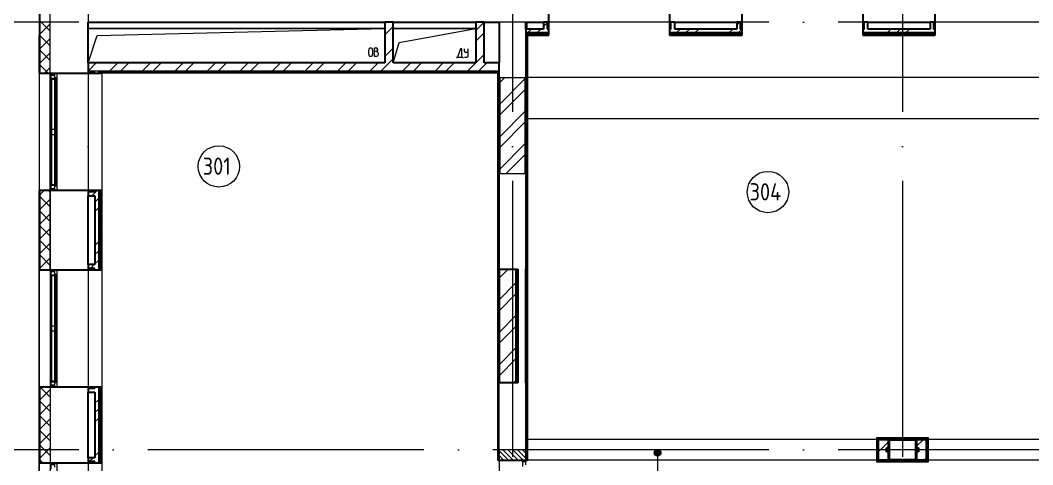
# Model space of a CAD drawing. Header units: millimetres. Extents: x -1073752 to 1436911, y -1379358 to 94781.
# Drawn here: x -923430 to -908761, y -1122605 to -1116157 of the extents above; entities that cross this region are included whole.
import ezdxf

# ---------------------------------------------------------------- set-up
doc = ezdxf.new("R2010")
doc.units = ezdxf.units.MM
for name, pattern in [('ADSK_Линия сетки', [25, 20, -2.5, 0, -2.5]), ('ADSK_Сверху', [450, 300, -150]), ('ADSK_Штриховая_ш2 п1_5', [4.5, 3, -1.5])]:
    doc.linetypes.add(name, pattern=pattern)
for name, color, linetype, lineweight in [('_ Окна', 7, 'Continuous', 9), ('Аннотация', 7, 'Continuous', 18), ('Двери', 252, 'Continuous', 9), ('Марки помещений', 7, 'Continuous', 20), ('Несущие колонны', 7, 'Continuous', 18), ('Ограждение', 252, 'Continuous', 9), ('Окна', 7, 'Continuous', 9), ('Оси', 252, 'Continuous', 9), ('Перекрытие', 252, 'Continuous', 18), ('Стены внутренние', 7, 'Continuous', 18), ('Стены наружные', 7, 'Continuous', 18), ('Стены штриховка', 7, 'Continuous', 9)]:
    doc.layers.add(name, color=color, linetype=linetype, lineweight=lineweight)
doc.layers.add('Линии', color=7, linetype='Continuous', lineweight=9, true_color=0x00a600)
doc.styles.add('GOST Common_2', font='', dxfattribs={"width": 0.9, "height": 250})
doc.styles.get('GOST Common_2').set_extended_font_data('GOST type B')

# ---------------------------------------------------------------- blocks, each defined once
blk = doc.blocks.new('3 этаж')
at = {"layer": 'Аннотация', "lineweight": 9, "true_color": 0x636466}
h = blk.add_hatch(color=251, dxfattribs=at)
edge = h.paths.add_edge_path()
edge.add_arc((252397, -9207), 50, 0, 360)
at = {"color": 251, "lineweight": 18, "true_color": 0x636466}
for p, q in [((248446, -3053), (244146, -3053)), ((244278, -3153), (248446, -3053)), ((249766, -3053), (248566, -3053)), ((248656, -3257), (249766, -3053)), ((244146, -3553), (244278, -3153)), ((248212, -3427), (248212, -3365)), ((248270, -3427), (248270, -3365)), ((248320, -3336), (248290, -3336)), ((248290, -3336), (248290, -3456)), ((248343, -3369), (248343, -3359)), ((248566, -3553), (248656, -3257)), ((249544, -3348), (249500, -3468)), ((249564, -3348), (249544, -3348)), ((249564, -3468), (249564, -3348)), ((249598, -3382), (249598, -3348)), ((249655, -3448), (249655, -3348)), ((248323, -3389), (248290, -3389)), ((248290, -3456), (248327, -3456)), ((248353, -3429), (248353, -3419)), ((249490, -3468), (249490, -3483)), ((249500, -3468), (249490, -3468)), ((249500, -3468), (249564, -3468)), ((249564, -3468), (249574, -3468)), ((249574, -3468), (249574, -3483)), ((249598, -3468), (249635, -3468)), ((249655, -3402), (249618, -3402))]:
    blk.add_line(p, q, dxfattribs=at)
for centre, radius, start, end in [((248241, -3365), 28.7, 0, 180), ((248320, -3359), 23.3, 0, 90), ((248323, -3369), 20, 270, 0), ((248241, -3427), 28.7, 180, 0), ((248323, -3419), 30, 0, 90), ((248327, -3429), 26.7, 270, 0), ((249618, -3382), 20, 180, 270), ((249635, -3448), 20, 270, 0)]:
    blk.add_arc(centre, radius, start, end, dxfattribs=at)
at = {"layer": '_ Окна', "color": 251, "true_color": 0x636466}
for p, q in [((243606, -3703), (243606, -3728)), ((243606, -3728), (243664, -3728)), ((243664, -3728), (243664, -3703)), ((243664, -5378), (243606, -5378)), ((243606, -5378), (243606, -5403)), ((243664, -5403), (243664, -5378)), ((243606, -6553), (243606, -6578)), ((243606, -6578), (243664, -6578)), ((243664, -6578), (243664, -6553)), ((243664, -8228), (243606, -8228)), ((243606, -8228), (243606, -8253)), ((243664, -8253), (243664, -8228)), ((243606, -9353), (243606, -9378)), ((243606, -9378), (243664, -9378)), ((243664, -9378), (243664, -9353))]:
    blk.add_line(p, q, dxfattribs=at)
at = {"layer": '_ Окна', "color": 251, "lineweight": 18, "true_color": 0x636466}
for p, q in [((243664, -3728), (243606, -3728)), ((243606, -3728), (243606, -3788)), ((243606, -3788), (243623, -3792)), ((243623, -3774), (243664, -3774)), ((243623, -3786), (243623, -3774)), ((243664, -3766), (243664, -3728)), ((243623, -5314), (243606, -5319)), ((243606, -5319), (243606, -5378)), ((243606, -5378), (243664, -5378)), ((243623, -5332), (243623, -5320)), ((243664, -5332), (243623, -5332)), ((243664, -5378), (243664, -5340)), ((243664, -6578), (243606, -6578)), ((243606, -6578), (243606, -6638)), ((243664, -6616), (243664, -6578)), ((243606, -6638), (243623, -6642)), ((243623, -6624), (243664, -6624)), ((243623, -6636), (243623, -6624)), ((243623, -8164), (243606, -8169)), ((243606, -8169), (243606, -8228)), ((243623, -8182), (243623, -8170)), ((243664, -8182), (243623, -8182)), ((243664, -8228), (243664, -8190)), ((243606, -8228), (243664, -8228)), ((243664, -9378), (243606, -9378)), ((243606, -9378), (243606, -9438)), ((243664, -9416), (243664, -9378))]:
    blk.add_line(p, q, dxfattribs=at)
at = {"layer": 'Аннотация', "color": 251, "lineweight": 9, "true_color": 0x636466}
blk.add_line((252397, -9207), (252397, -9993), dxfattribs=at)
blk.add_circle((252397, -9207), 50, dxfattribs=at)
at = {"layer": 'Двери', "color": 251, "linetype": 'ADSK_Штриховая_ш2 п1_5', "true_color": 0x636466}
for p, q in [((250101, -9163), (250101, -9313)), ((250491, -9313), (250491, -9163)), ((250101, -9313), (250491, -9313))]:
    blk.add_line(p, q, dxfattribs=at)
at = {"layer": 'Двери', "color": 251, "linetype": 'Continuous', "lineweight": 18, "true_color": 0x636466}
for p, q in [((250101, -9178), (250236, -9313)), ((250157, -9163), (250307, -9313)), ((250228, -9163), (250378, -9313)), ((250299, -9163), (250449, -9313)), ((250369, -9163), (250491, -9285)), ((250440, -9163), (250491, -9214)), ((250101, -9248), (250166, -9313))]:
    blk.add_line(p, q, dxfattribs=at)
at = {"layer": 'Двери', "color": 251, "true_color": 0x636466}
for p, q in [((250491, -9313), (250441, -9313)), ((250441, -9313), (250441, -9333)), ((250441, -9333), (250491, -9333)), ((250491, -9333), (250441, -9333)), ((250441, -9333), (250441, -9405)), ((250491, -9333), (250491, -9313)), ((250491, -9382), (250491, -9333))]:
    blk.add_line(p, q, dxfattribs=at)
at = {"layer": 'Линии', "color": 251, "linetype": 'ADSK_Сверху', "ltscale": 200, "true_color": 0x636466}
for p, q in [((261351, -9013), (250491, -9013)), ((261351, -9313), (250491, -9313))]:
    blk.add_line(p, q, dxfattribs=at)
at = {"layer": 'Марки помещений', "color": 251, "true_color": 0x636466}
for centre in [(246042, -5053), (253997, -5425)]:
    blk.add_circle(centre, 300, dxfattribs=at)
at = {"layer": 'Несущие колонны', "color": 251, "lineweight": 40, "true_color": 0x636466}
for p, q in [((255746, -9313), (255746, -9013)), ((255746, -9013), (256146, -9013)), ((256146, -9013), (255746, -9013)), ((255746, -9013), (255746, -9313)), ((256146, -9013), (256146, -9313)), ((256146, -9313), (256146, -9013)), ((256146, -9313), (255746, -9313)), ((255746, -9313), (256146, -9313))]:
    blk.add_line(p, q, dxfattribs=at)
at = {"layer": 'Ограждение', "color": 251, "true_color": 0x636466}
for p, q in [((250506, -3063), (250506, -2963)), ((243696, -3703), (243696, -5403)), ((244146, -3703), (244146, -5403)), ((244331, -3703), (244346, -3703)), ((244346, -3693), (244346, -11398)), ((244346, -3698), (250076, -3698)), ((244346, -3703), (244346, -5403)), ((250081, -3693), (250076, -3698)), ((250076, -3698), (250076, -9313)), ((258211, -3763), (250511, -3763)), ((258211, -4363), (250511, -4363)), ((250516, -9313), (250516, -4363)), ((244346, -5403), (244331, -5403)), ((243696, -6553), (243696, -8253)), ((244146, -6553), (244146, -8253)), ((244331, -6553), (244346, -6553)), ((244346, -6553), (244346, -8253)), ((244346, -8253), (244331, -8253)), ((255576, -8993), (255571, -8988)), ((255571, -8988), (255571, -9338)), ((256321, -8988), (255571, -8988)), ((256321, -8988), (256316, -8993)), ((256321, -9338), (256321, -8988)), ((243696, -9353), (243696, -11053)), ((244146, -9353), (244146, -11053)), ((244331, -9353), (244346, -9353)), ((244346, -9353), (244346, -11053)), ((250081, -9313), (250076, -9313)), ((250516, -9313), (250511, -9313)), ((255576, -9333), (255571, -9338)), ((255571, -9338), (256321, -9338)), ((256316, -9333), (256321, -9338))]:
    blk.add_line(p, q, dxfattribs=at)
at = {"layer": 'Окна', "color": 251, "true_color": 0x636466}
for p, q in [((243606, -3788), (243606, -5319)), ((243623, -4518), (243623, -3786)), ((243623, -3786), (243664, -3786)), ((243664, -4538), (243664, -3766)), ((243664, -3766), (243681, -3766)), ((243681, -3766), (243681, -4538)), ((243623, -4588), (243623, -4518)), ((243664, -4518), (243623, -4518)), ((243664, -4568), (243664, -4538)), ((243681, -4538), (243664, -4538)), ((243681, -4538), (243681, -4568)), ((243623, -5320), (243623, -4588)), ((243623, -4588), (243664, -4588)), ((243664, -5340), (243664, -4568)), ((243664, -4568), (243681, -4568)), ((243681, -4568), (243681, -5340)), ((243664, -5320), (243623, -5320)), ((243681, -5340), (243664, -5340)), ((243606, -6638), (243606, -8169)), ((243623, -7368), (243623, -6636)), ((243623, -6636), (243664, -6636)), ((243664, -7388), (243664, -6616)), ((243664, -6616), (243681, -6616)), ((243681, -6616), (243681, -7388)), ((243623, -7438), (243623, -7368)), ((243664, -7368), (243623, -7368)), ((243623, -8170), (243623, -7438)), ((243623, -7438), (243664, -7438)), ((243664, -7418), (243664, -7388)), ((243681, -7388), (243664, -7388)), ((243664, -8190), (243664, -7418)), ((243664, -7418), (243681, -7418)), ((243681, -7388), (243681, -7418)), ((243681, -7418), (243681, -8190)), ((243664, -8170), (243623, -8170)), ((243681, -8190), (243664, -8190))]:
    blk.add_line(p, q, dxfattribs=at)
at = {"layer": 'Оси', "color": 251, "linetype": 'ADSK_Линия сетки', "ltscale": 200, "true_color": 0x636466}
for p, q in [((244146, -263), (244146, -31390)), ((250296, -263), (250296, -31390)), ((255946, -263), (255946, -31390)), ((314013, -2963), (237074, -2963)), ((314013, -9163), (237074, -9163))]:
    blk.add_line(p, q, dxfattribs=at)
at = {"layer": 'Перекрытие', "color": 251, "true_color": 0x636466}
for p, q in [((244146, -3053), (248446, -3053)), ((248566, -3053), (249766, -3053))]:
    blk.add_line(p, q, dxfattribs=at)
at = {"layer": 'Стены внутренние', "color": 251, "lineweight": 30, "true_color": 0x636466}
for p, q in [((243444, -2261), (243444, -3703)), ((250821, -2963), (250821, -2413)), ((252571, -2413), (252571, -2963)), ((253621, -2963), (253621, -2413)), ((255371, -2413), (255371, -2963)), ((256421, -2963), (256421, -2413)), ((244146, -3553), (244146, -2963)), ((244146, -2963), (248446, -2963)), ((248566, -2963), (249766, -2963)), ((249886, -2963), (250101, -2963)), ((250101, -2963), (250101, -3553)), ((250491, -2963), (250746, -2963)), ((250491, -3063), (250491, -2963)), ((252646, -2963), (253546, -2963)), ((255446, -2963), (256346, -2963)), ((243444, -3703), (244146, -3703)), ((250101, -3763), (250106, -3763)), ((250486, -3763), (250491, -3763)), ((250106, -5163), (250101, -5163)), ((250491, -5163), (250486, -5163)), ((244146, -5403), (243444, -5403)), ((243444, -5403), (243444, -6553)), ((244146, -6478), (244146, -5478)), ((243444, -6553), (244146, -6553)), ((250101, -6543), (250371, -6543)), ((250371, -6543), (250371, -8193)), ((250491, -8193), (250491, -6543)), ((250371, -8193), (250101, -8193)), ((244146, -8253), (243444, -8253)), ((243444, -8253), (243444, -9353)), ((244146, -9278), (244146, -8328)), ((243444, -9353), (244146, -9353)), ((250101, -9313), (250491, -9313))]:
    blk.add_line(p, q, dxfattribs=at)
at = {"layer": 'Стены внутренние', "color": 251, "true_color": 0x636466}
for p, q in [((243596, -6553), (243596, -2413)), ((250491, -3763), (250491, -3138)), ((243444, -5403), (243444, -3703)), ((250101, -3673), (250101, -3763)), ((250106, -3763), (250486, -3763)), ((250101, -5163), (250101, -6543)), ((250486, -5163), (250106, -5163)), ((250491, -6543), (250491, -5163)), ((243596, -5403), (243596, -18313)), ((243444, -8253), (243444, -6553)), ((250491, -9313), (250491, -8193)), ((243444, -11053), (243444, -9353)), ((250101, -9313), (250101, -9743))]:
    blk.add_line(p, q, dxfattribs=at)
at = {"layer": 'Стены внутренние', "color": 251, "linetype": 'Continuous', "lineweight": 9, "true_color": 0x636466}
for p, q in [((243596, -3094), (243446, -2944)), ((243446, -3134), (243596, -2984)), ((243446, -3112), (243446, -3112)), ((243596, -3306), (243446, -3156)), ((243446, -3346), (243596, -3196)), ((243446, -3315), (243446, -3315)), ((243596, -3519), (243446, -3369)), ((243446, -3558), (243596, -3408)), ((243569, -3703), (243446, -3581)), ((243446, -3620), (243446, -3620)), ((243515, -3701), (243596, -3620)), ((243446, -3687), (243444, -3684)), ((243455, -3703), (243454, -3701)), ((243446, -5467), (243508, -5405)), ((243596, -5428), (243571, -5403)), ((243596, -5640), (243446, -5490)), ((243446, -5680), (243596, -5530)), ((243446, -5550), (243446, -5550)), ((243596, -5852), (243446, -5702)), ((243446, -5892), (243596, -5742)), ((243446, -5855), (243446, -5855)), ((243596, -6064), (243446, -5914)), ((243446, -6104), (243596, -5954)), ((243596, -6276), (243446, -6126)), ((243446, -6316), (243596, -6166)), ((243596, -6488), (243446, -6338)), ((243446, -6528), (243596, -6378)), ((243446, -6465), (243446, -6465)), ((243447, -6551), (243446, -6551)), ((243446, -8437), (243596, -8287)), ((243596, -8398), (243454, -8255)), ((243596, -8610), (243446, -8460)), ((243446, -8649), (243596, -8499)), ((243596, -8822), (243446, -8672)), ((243446, -8700), (243446, -8700)), ((243446, -8862), (243596, -8712)), ((243596, -9034), (243446, -8884)), ((243446, -8903), (243446, -8903)), ((243446, -9074), (243596, -8924)), ((243596, -9246), (243446, -9096)), ((243446, -9286), (243596, -9136)), ((243446, -9208), (243446, -9208)), ((243489, -9351), (243446, -9308)), ((243590, -9353), (243596, -9348))]:
    blk.add_line(p, q, dxfattribs=at)
at = {"layer": 'Стены наружные', "color": 251, "linetype": 'Continuous', "lineweight": 9, "true_color": 0x636466}
for p, q in [((248446, -2987), (248469, -2963)), ((248446, -3144), (248566, -3024)), ((249766, -3081), (249883, -2963)), ((250519, -3113), (250569, -3063)), ((250654, -3113), (250704, -3063)), ((250746, -3022), (250796, -2972)), ((250796, -2996), (250808, -2984)), ((250808, -2984), (250821, -2971)), ((252674, -3113), (252724, -3063)), ((252809, -3113), (252859, -3063)), ((252944, -3113), (252994, -3063)), ((253437, -3113), (253487, -3063)), ((253546, -3005), (253587, -2963)), ((253572, -3113), (253621, -3065)), ((255396, -3063), (255396, -3063)), ((255727, -3113), (255777, -3063)), ((255862, -3113), (255912, -3063)), ((255997, -3113), (256047, -3063)), ((249766, -3238), (249886, -3118)), ((250506, -3145), (250507, -3143)), ((250506, -3216), (250511, -3211)), ((250573, -3148), (250578, -3143)), ((250644, -3148), (250649, -3143)), ((250649, -3143), (250654, -3138)), ((250654, -3138), (250666, -3126)), ((250666, -3126), (250679, -3113)), ((250715, -3148), (250720, -3143)), ((250785, -3148), (250790, -3143)), ((252571, -3131), (252576, -3126)), ((252576, -3126), (252588, -3113)), ((252624, -3148), (252629, -3143)), ((252694, -3148), (252699, -3143)), ((252765, -3148), (252770, -3143)), ((252770, -3143), (252775, -3138)), ((252775, -3138), (252788, -3126)), ((252788, -3126), (252800, -3113)), ((252836, -3148), (252841, -3143)), ((252907, -3148), (252912, -3143)), ((252977, -3148), (252982, -3143)), ((252987, -3138), (253000, -3126)), ((253000, -3126), (253012, -3113)), ((253048, -3148), (253053, -3143)), ((253119, -3148), (253124, -3143)), ((253189, -3148), (253194, -3143)), ((253194, -3143), (253199, -3138)), ((253199, -3138), (253212, -3126)), ((253212, -3126), (253224, -3113)), ((253260, -3148), (253265, -3143)), ((253331, -3148), (253336, -3143)), ((253402, -3148), (253407, -3143)), ((253412, -3138), (253424, -3126)), ((253424, -3126), (253437, -3113)), ((253472, -3148), (253477, -3143)), ((253543, -3148), (253548, -3143)), ((253614, -3148), (253619, -3143)), ((253619, -3143), (253621, -3141)), ((255381, -3148), (255386, -3143)), ((255452, -3148), (255457, -3143)), ((255523, -3148), (255528, -3143)), ((255533, -3138), (255545, -3126)), ((255545, -3126), (255558, -3113)), ((255594, -3148), (255599, -3143)), ((255664, -3148), (255669, -3143)), ((255735, -3148), (255740, -3143)), ((255740, -3143), (255745, -3138)), ((255745, -3138), (255757, -3126)), ((255757, -3126), (255770, -3113)), ((255806, -3148), (255811, -3143)), ((255876, -3148), (255881, -3143)), ((255947, -3148), (255952, -3143)), ((255957, -3138), (255970, -3126)), ((255970, -3126), (255982, -3113)), ((256018, -3148), (256023, -3143)), ((256089, -3148), (256094, -3143)), ((256159, -3148), (256164, -3143)), ((256164, -3143), (256169, -3138)), ((256169, -3138), (256182, -3126)), ((256182, -3126), (256194, -3113)), ((256230, -3148), (256235, -3143)), ((256301, -3148), (256306, -3143)), ((256371, -3148), (256376, -3143)), ((256381, -3138), (256394, -3126)), ((256394, -3126), (256406, -3113)), ((248446, -3458), (248566, -3338)), ((250506, -3286), (250511, -3281)), ((250506, -3357), (250511, -3352)), ((248507, -3553), (248566, -3495)), ((249766, -3552), (249886, -3432)), ((250506, -3428), (250511, -3423)), ((250506, -3499), (250511, -3494)), ((243442, -3544), (243439, -3551)), ((244146, -3672), (244264, -3553)), ((244459, -3673), (244579, -3553)), ((244616, -3673), (244736, -3553)), ((244930, -3673), (245050, -3553)), ((245087, -3673), (245207, -3553)), ((245402, -3673), (245522, -3553)), ((245559, -3673), (245679, -3553)), ((245873, -3673), (245993, -3553)), ((246030, -3673), (246150, -3553)), ((246344, -3673), (246464, -3553)), ((246502, -3673), (246622, -3553)), ((246816, -3673), (246936, -3553)), ((246973, -3673), (247093, -3553)), ((247287, -3673), (247407, -3553)), ((247445, -3673), (247565, -3553)), ((247759, -3673), (247879, -3553)), ((247916, -3673), (248036, -3553)), ((248230, -3673), (248350, -3553)), ((248387, -3673), (248507, -3553)), ((248702, -3673), (248822, -3553)), ((248859, -3673), (248979, -3553)), ((249173, -3673), (249293, -3553)), ((249330, -3673), (249450, -3553)), ((249645, -3673), (249765, -3553)), ((249802, -3673), (249862, -3613)), ((249862, -3613), (249886, -3590)), ((249886, -3590), (249922, -3553)), ((250506, -3569), (250511, -3564)), ((250506, -3640), (250511, -3635)), ((243444, -3684), (243443, -3683)), ((244149, -3703), (244162, -3691)), ((244162, -3691), (244174, -3678)), ((244371, -3693), (244376, -3688)), ((244442, -3693), (244447, -3688)), ((244513, -3693), (244518, -3688)), ((244583, -3693), (244588, -3688)), ((244588, -3688), (244603, -3673)), ((244654, -3693), (244659, -3688)), ((244725, -3693), (244730, -3688)), ((244796, -3693), (244801, -3688)), ((244866, -3693), (244871, -3688)), ((244937, -3693), (244942, -3688)), ((245008, -3693), (245013, -3688)), ((245013, -3688), (245028, -3673)), ((245078, -3693), (245083, -3688)), ((245149, -3693), (245154, -3688)), ((245220, -3693), (245225, -3688)), ((245290, -3693), (245295, -3688)), ((245361, -3693), (245366, -3688)), ((245432, -3693), (245437, -3688)), ((245437, -3688), (245452, -3673)), ((245503, -3693), (245508, -3688)), ((245573, -3693), (245578, -3688)), ((245644, -3693), (245649, -3688)), ((245715, -3693), (245720, -3688)), ((245785, -3693), (245790, -3688)), ((245856, -3693), (245861, -3688)), ((245861, -3688), (245876, -3673)), ((245927, -3693), (245932, -3688)), ((245998, -3693), (246003, -3688)), ((246068, -3693), (246073, -3688)), ((246139, -3693), (246144, -3688)), ((246210, -3693), (246215, -3688)), ((246280, -3693), (246285, -3688)), ((246285, -3688), (246300, -3673)), ((246351, -3693), (246356, -3688)), ((246422, -3693), (246427, -3688)), ((246493, -3693), (246498, -3688)), ((246563, -3693), (246568, -3688)), ((246634, -3693), (246639, -3688)), ((246705, -3693), (246710, -3688)), ((246710, -3688), (246725, -3673)), ((246775, -3693), (246780, -3688)), ((246846, -3693), (246851, -3688)), ((246917, -3693), (246922, -3688)), ((246988, -3693), (246993, -3688)), ((247058, -3693), (247063, -3688)), ((247129, -3693), (247134, -3688)), ((247134, -3688), (247149, -3673)), ((247200, -3693), (247205, -3688)), ((247270, -3693), (247275, -3688)), ((247341, -3693), (247346, -3688)), ((247412, -3693), (247417, -3688)), ((247483, -3693), (247488, -3688)), ((247553, -3693), (247558, -3688)), ((247558, -3688), (247573, -3673)), ((247624, -3693), (247629, -3688)), ((247695, -3693), (247700, -3688)), ((247765, -3693), (247770, -3688)), ((247836, -3693), (247841, -3688)), ((247907, -3693), (247912, -3688)), ((247978, -3693), (247983, -3688)), ((247983, -3688), (247998, -3673)), ((248048, -3693), (248053, -3688)), ((248119, -3693), (248124, -3688)), ((248190, -3693), (248195, -3688)), ((248260, -3693), (248265, -3688)), ((248331, -3693), (248336, -3688)), ((248402, -3693), (248407, -3688)), ((248407, -3688), (248422, -3673)), ((248472, -3693), (248477, -3688)), ((248543, -3693), (248548, -3688)), ((248614, -3693), (248619, -3688)), ((248685, -3693), (248690, -3688)), ((248755, -3693), (248760, -3688)), ((248826, -3693), (248831, -3688)), ((248831, -3688), (248846, -3673)), ((248897, -3693), (248902, -3688)), ((248967, -3693), (248972, -3688)), ((249038, -3693), (249043, -3688)), ((249109, -3693), (249114, -3688)), ((249180, -3693), (249185, -3688)), ((249250, -3693), (249255, -3688)), ((249255, -3688), (249270, -3673)), ((249321, -3693), (249326, -3688)), ((249392, -3693), (249397, -3688)), ((249462, -3693), (249467, -3688)), ((249533, -3693), (249538, -3688)), ((249604, -3693), (249609, -3688)), ((249675, -3693), (249680, -3688)), ((249680, -3688), (249695, -3673)), ((249745, -3693), (249750, -3688)), ((249816, -3693), (249821, -3688)), ((249887, -3693), (249892, -3688)), ((249957, -3693), (249962, -3688)), ((250028, -3693), (250033, -3688)), ((250081, -3711), (250086, -3706)), ((250081, -3782), (250086, -3777)), ((250086, -3706), (250101, -3691)), ((250106, -3841), (250183, -3763)), ((250106, -4155), (250486, -3775)), ((250506, -3711), (250511, -3706)), ((250506, -3781), (250511, -3776)), ((250081, -3853), (250086, -3848)), ((250081, -3924), (250086, -3919)), ((250106, -4312), (250486, -3932)), ((250506, -3852), (250511, -3847)), ((250506, -3923), (250511, -3918)), ((250081, -3994), (250086, -3989)), ((250081, -4065), (250086, -4060)), ((250506, -3994), (250511, -3989)), ((250506, -4064), (250511, -4059)), ((250081, -4136), (250086, -4131)), ((250081, -4206), (250086, -4201)), ((250086, -4131), (250101, -4116)), ((250106, -4627), (250486, -4247)), ((250506, -4135), (250511, -4130)), ((250506, -4206), (250511, -4201)), ((250081, -4277), (250086, -4272)), ((250081, -4348), (250086, -4343)), ((250506, -4276), (250511, -4271)), ((250506, -4347), (250511, -4342)), ((250081, -4419), (250086, -4414)), ((250081, -4489), (250086, -4484)), ((250086, -4555), (250101, -4540)), ((250106, -4784), (250486, -4404)), ((250506, -4418), (250511, -4413)), ((250506, -4489), (250511, -4484)), ((250081, -4560), (250086, -4555)), ((250081, -4631), (250086, -4626)), ((250506, -4559), (250511, -4554)), ((250506, -4630), (250511, -4625)), ((250081, -4701), (250086, -4696)), ((250081, -4772), (250086, -4767)), ((250081, -4843), (250086, -4838)), ((250106, -5098), (250486, -4718)), ((250506, -4701), (250511, -4696)), ((250506, -4771), (250511, -4766)), ((250506, -4842), (250511, -4837)), ((250081, -4914), (250086, -4909)), ((250081, -4984), (250086, -4979)), ((250086, -4979), (250101, -4964)), ((250198, -5163), (250486, -4875)), ((250506, -4913), (250511, -4908)), ((250506, -4984), (250511, -4979)), ((250081, -5055), (250086, -5050)), ((250081, -5126), (250086, -5121)), ((250506, -5054), (250511, -5049)), ((250506, -5125), (250511, -5120)), ((250081, -5196), (250086, -5191)), ((250081, -5267), (250086, -5262)), ((250506, -5196), (250511, -5191)), ((250506, -5266), (250511, -5261)), ((244146, -5404), (244146, -5403)), ((244246, -5435), (244277, -5403)), ((250081, -5338), (250086, -5333)), ((250081, -5409), (250086, -5404)), ((250086, -5404), (250101, -5389)), ((250506, -5337), (250511, -5332)), ((250506, -5408), (250511, -5403)), ((244202, -5478), (244246, -5435)), ((244246, -5570), (244296, -5520)), ((244296, -5466), (244308, -5453)), ((244308, -5453), (244321, -5441)), ((244326, -5436), (244331, -5431)), ((244326, -5507), (244331, -5502)), ((244326, -5577), (244331, -5572)), ((250081, -5479), (250086, -5474)), ((250081, -5550), (250086, -5545)), ((250506, -5479), (250511, -5474)), ((250506, -5549), (250511, -5544)), ((244246, -5705), (244296, -5655)), ((244296, -5678), (244308, -5666)), ((244308, -5666), (244321, -5653)), ((244321, -5653), (244326, -5648)), ((244326, -5648), (244331, -5643)), ((244326, -5719), (244331, -5714)), ((250081, -5621), (250086, -5616)), ((250081, -5691), (250086, -5686)), ((250506, -5620), (250511, -5615)), ((250506, -5691), (250511, -5686)), ((244308, -5878), (244321, -5865)), ((244326, -5790), (244331, -5785)), ((244326, -5860), (244331, -5855)), ((250081, -5762), (250086, -5757)), ((250081, -5833), (250086, -5828)), ((250086, -5828), (250101, -5813)), ((250506, -5761), (250511, -5756)), ((250506, -5832), (250511, -5827)), ((244296, -5890), (244308, -5878)), ((244326, -5931), (244331, -5926)), ((244326, -6002), (244331, -5997)), ((250081, -5904), (250086, -5899)), ((250081, -5974), (250086, -5969)), ((250506, -5903), (250511, -5898)), ((250506, -5973), (250511, -5968)), ((244246, -6198), (244296, -6148)), ((244296, -6102), (244308, -6090)), ((244308, -6090), (244321, -6077)), ((244321, -6077), (244326, -6072)), ((244326, -6072), (244331, -6067)), ((244326, -6143), (244331, -6138)), ((250081, -6045), (250086, -6040)), ((250081, -6116), (250086, -6111)), ((250506, -6044), (250511, -6039)), ((250506, -6115), (250511, -6110)), ((244246, -6333), (244296, -6283)), ((244296, -6315), (244308, -6302)), ((244308, -6302), (244321, -6290)), ((244326, -6214), (244331, -6209)), ((244326, -6285), (244331, -6280)), ((250081, -6186), (250086, -6181)), ((250081, -6257), (250086, -6252)), ((250086, -6252), (250101, -6237)), ((250506, -6186), (250511, -6181)), ((250506, -6256), (250511, -6251)), ((244246, -6468), (244296, -6418)), ((244326, -6355), (244331, -6350)), ((244326, -6426), (244331, -6421)), ((250081, -6328), (250086, -6323)), ((250081, -6398), (250086, -6393)), ((250506, -6327), (250511, -6322)), ((250506, -6398), (250511, -6393)), ((244186, -6528), (244236, -6478)), ((244296, -6527), (244308, -6514)), ((244308, -6514), (244321, -6502)), ((244321, -6502), (244326, -6497)), ((244326, -6497), (244331, -6492)), ((250081, -6469), (250086, -6464)), ((250081, -6540), (250086, -6535)), ((250101, -6675), (250232, -6543)), ((250506, -6468), (250511, -6463)), ((250506, -6539), (250511, -6534)), ((250081, -6611), (250086, -6606)), ((250081, -6681), (250086, -6676)), ((250081, -6752), (250086, -6747)), ((250086, -6676), (250101, -6661)), ((250101, -6989), (250351, -6739)), ((250506, -6610), (250511, -6605)), ((250506, -6681), (250511, -6676)), ((250506, -6751), (250511, -6746)), ((250081, -6823), (250086, -6818)), ((250081, -6893), (250086, -6888)), ((250506, -6822), (250511, -6817)), ((250506, -6893), (250511, -6888)), ((250081, -6964), (250086, -6959)), ((250081, -7035), (250086, -7030)), ((250101, -7146), (250351, -6896)), ((250506, -6963), (250511, -6958)), ((250506, -7034), (250511, -7029)), ((250081, -7106), (250086, -7101)), ((250081, -7176), (250086, -7171)), ((250086, -7101), (250101, -7086)), ((250506, -7105), (250511, -7100)), ((250506, -7176), (250511, -7171)), ((250081, -7247), (250086, -7242)), ((250081, -7318), (250086, -7313)), ((250101, -7461), (250351, -7211)), ((250506, -7246), (250511, -7241)), ((250506, -7317), (250511, -7312)), ((250081, -7388), (250086, -7383)), ((250081, -7459), (250086, -7454)), ((250101, -7618), (250351, -7368)), ((250506, -7388), (250511, -7383)), ((250506, -7458), (250511, -7453)), ((250081, -7530), (250086, -7525)), ((250081, -7601), (250086, -7596)), ((250086, -7525), (250101, -7510)), ((250506, -7529), (250511, -7524)), ((250506, -7600), (250511, -7595)), ((250081, -7671), (250086, -7666)), ((250081, -7742), (250086, -7737)), ((250101, -7932), (250351, -7682)), ((250506, -7671), (250511, -7666)), ((250506, -7741), (250511, -7736)), ((250081, -7813), (250086, -7808)), ((250081, -7883), (250086, -7878)), ((250101, -8089), (250351, -7839)), ((250506, -7812), (250511, -7807)), ((250506, -7883), (250511, -7878)), ((250081, -7954), (250086, -7949)), ((250081, -8025), (250086, -8020)), ((250086, -7949), (250101, -7934)), ((250506, -7953), (250511, -7948)), ((250506, -8024), (250511, -8019)), ((250081, -8096), (250086, -8091)), ((250081, -8166), (250086, -8161)), ((250311, -8193), (250351, -8153)), ((250506, -8095), (250511, -8090)), ((250506, -8166), (250511, -8161)), ((244241, -8278), (244246, -8274)), ((244326, -8264), (244331, -8259)), ((244326, -8335), (244331, -8330)), ((250081, -8237), (250086, -8232)), ((250081, -8308), (250086, -8303)), ((250086, -8373), (250101, -8358)), ((250506, -8236), (250511, -8231)), ((250506, -8307), (250511, -8302)), ((244246, -8488), (244296, -8438)), ((244296, -8436), (244308, -8423)), ((244308, -8423), (244321, -8411)), ((244326, -8406), (244331, -8401)), ((244326, -8477), (244331, -8472)), ((250081, -8378), (250086, -8373)), ((250081, -8449), (250086, -8444)), ((250506, -8378), (250511, -8373)), ((250506, -8448), (250511, -8443)), ((244246, -8623), (244296, -8573)), ((244296, -8648), (244308, -8635)), ((244308, -8635), (244321, -8623)), ((244321, -8623), (244326, -8618)), ((244326, -8547), (244331, -8542)), ((244326, -8618), (244331, -8613)), ((250081, -8520), (250086, -8515)), ((250081, -8591), (250086, -8586)), ((250506, -8519), (250511, -8514)), ((250506, -8590), (250511, -8585)), ((244246, -8758), (244296, -8708)), ((244326, -8689), (244331, -8684)), ((244326, -8759), (244331, -8754)), ((250081, -8661), (250086, -8656)), ((250081, -8732), (250086, -8727)), ((250081, -8803), (250086, -8798)), ((250086, -8798), (250101, -8783)), ((250506, -8660), (250511, -8655)), ((250506, -8731), (250511, -8726)), ((250506, -8802), (250511, -8797)), ((244296, -8860), (244308, -8848)), ((244308, -8848), (244321, -8835)), ((244326, -8830), (244331, -8825)), ((244326, -8901), (244331, -8896)), ((250081, -8873), (250086, -8868)), ((250081, -8944), (250086, -8939)), ((250506, -8873), (250511, -8868)), ((250506, -8943), (250511, -8938)), ((244296, -9072), (244308, -9060)), ((244308, -9060), (244321, -9047)), ((244321, -9047), (244326, -9042)), ((244326, -8972), (244331, -8967)), ((244326, -9042), (244331, -9037)), ((250081, -9015), (250086, -9010)), ((250081, -9085), (250086, -9080)), ((250506, -9014), (250511, -9009)), ((250506, -9085), (250511, -9080)), ((255576, -9035), (255581, -9030)), ((255596, -9037), (255620, -9013)), ((255613, -8998), (255618, -8993)), ((255657, -9133), (255746, -9045)), ((255683, -8998), (255688, -8993)), ((255754, -8998), (255759, -8993)), ((255810, -9013), (255825, -8998)), ((255825, -8998), (255830, -8993)), ((255895, -8998), (255900, -8993)), ((255966, -8998), (255971, -8993)), ((256037, -8998), (256042, -8993)), ((256108, -8998), (256113, -8993)), ((256146, -9116), (256248, -9013)), ((256178, -8998), (256183, -8993)), ((256234, -9013), (256249, -8998)), ((256249, -8998), (256254, -8993)), ((256311, -9007), (256316, -9002)), ((256311, -9078), (256316, -9073)), ((244246, -9252), (244296, -9202)), ((244326, -9113), (244331, -9108)), ((244326, -9184), (244331, -9179)), ((250081, -9156), (250086, -9151)), ((250081, -9227), (250086, -9222)), ((250086, -9222), (250101, -9207)), ((250491, -9241), (250506, -9226)), ((250506, -9155), (250511, -9150)), ((250506, -9226), (250511, -9221)), ((255576, -9106), (255581, -9101)), ((255576, -9177), (255581, -9172)), ((255581, -9242), (255596, -9227)), ((255596, -9195), (255657, -9133)), ((256311, -9149), (256316, -9144)), ((256311, -9219), (256316, -9214)), ((244169, -9328), (244219, -9278)), ((244227, -9353), (244239, -9341)), ((244239, -9341), (244246, -9334)), ((244279, -9353), (244296, -9337)), ((244296, -9284), (244308, -9272)), ((244308, -9272), (244321, -9259)), ((244326, -9254), (244331, -9249)), ((244326, -9325), (244331, -9320)), ((250081, -9298), (250086, -9293)), ((250506, -9297), (250511, -9292)), ((255576, -9247), (255581, -9242)), ((255576, -9318), (255581, -9313)), ((255631, -9333), (255636, -9328)), ((255702, -9333), (255707, -9328)), ((255773, -9333), (255778, -9328)), ((255843, -9333), (255848, -9328)), ((255914, -9333), (255919, -9328)), ((255919, -9328), (255934, -9313)), ((255985, -9333), (255990, -9328)), ((256055, -9333), (256060, -9328)), ((256126, -9333), (256131, -9328)), ((256197, -9333), (256202, -9328)), ((256263, -9313), (256296, -9280)), ((256268, -9333), (256273, -9328)), ((256311, -9290), (256316, -9285))]:
    blk.add_line(p, q, dxfattribs=at)
at = {"layer": 'Стены наружные', "color": 251, "lineweight": 30, "true_color": 0x636466}
for p, q in [((248446, -2963), (248446, -3553)), ((248566, -2963), (248446, -2963)), ((248566, -3553), (248566, -2963)), ((249766, -2963), (249766, -3553)), ((249886, -2963), (249766, -2963)), ((249886, -3553), (249886, -2963)), ((250746, -3063), (250491, -3063)), ((250491, -3063), (250491, -3138)), ((250746, -2963), (250746, -3063)), ((250821, -2963), (250746, -2963)), ((250821, -3148), (250821, -2963)), ((252571, -2963), (252571, -3148)), ((252646, -2963), (252571, -2963)), ((252646, -3063), (252646, -2963)), ((253546, -3063), (252646, -3063)), ((253546, -2963), (253546, -3063)), ((253621, -2963), (253546, -2963)), ((253621, -3148), (253621, -2963)), ((255371, -2963), (255371, -3148)), ((255446, -2963), (255371, -2963)), ((255446, -3063), (255446, -2963)), ((256346, -3063), (255446, -3063)), ((256346, -2963), (256346, -3063)), ((256421, -2963), (256346, -2963)), ((256421, -3148), (256421, -2963)), ((243439, -3153), (243439, -3703)), ((243444, -3153), (243439, -3153)), ((250491, -3138), (250506, -3138)), ((250506, -9163), (250506, -3143)), ((250511, -3148), (250821, -3148)), ((250511, -9313), (250511, -3148)), ((252571, -3148), (253621, -3148)), ((255371, -3148), (256421, -3148)), ((248446, -3553), (244146, -3553)), ((244146, -3553), (244146, -3703)), ((249766, -3553), (248566, -3553)), ((250101, -3553), (249886, -3553)), ((250101, -3673), (250101, -3553)), ((243439, -3703), (243444, -3703)), ((244146, -3703), (244331, -3703)), ((244321, -3673), (250101, -3673)), ((244321, -3673), (244321, -3688)), ((244326, -3688), (250086, -3688)), ((244326, -3693), (244326, -3688)), ((244331, -3693), (250081, -3693)), ((244331, -3703), (244331, -3693)), ((250081, -3693), (250081, -9313)), ((250086, -3688), (250086, -3693)), ((250101, -5163), (250101, -3763)), ((250106, -3763), (250106, -5163)), ((250486, -5163), (250486, -3763)), ((250491, -3763), (250491, -5163)), ((244331, -5403), (244146, -5403)), ((244146, -5403), (244146, -5478)), ((244331, -6553), (244331, -5403)), ((244146, -5478), (244246, -5478)), ((244246, -5478), (244246, -6478)), ((244246, -6478), (244146, -6478)), ((244146, -6478), (244146, -6553)), ((244146, -6553), (244331, -6553)), ((250101, -6543), (250101, -8193)), ((250351, -8193), (250351, -6543)), ((243439, -8253), (243439, -8803)), ((243444, -8253), (243439, -8253)), ((244331, -8253), (244146, -8253)), ((244146, -8253), (244146, -8328)), ((244146, -8328), (244246, -8328)), ((244246, -8328), (244246, -9278)), ((244331, -9353), (244331, -8253)), ((243439, -8803), (243444, -8803)), ((256316, -8993), (255576, -8993)), ((255576, -8993), (255576, -9333)), ((256311, -8998), (255581, -8998)), ((255581, -8998), (255581, -9328)), ((255596, -9013), (255746, -9013)), ((255596, -9013), (255596, -9313)), ((256146, -9013), (256296, -9013)), ((256296, -9313), (256296, -9013)), ((256311, -9328), (256311, -8998)), ((256316, -9333), (256316, -8993)), ((255716, -9133), (255746, -9133)), ((255716, -9193), (255716, -9133)), ((255746, -9193), (255716, -9193)), ((256146, -9133), (256176, -9133)), ((256176, -9193), (256146, -9193)), ((256176, -9133), (256176, -9193)), ((244246, -9278), (244146, -9278)), ((244146, -9278), (244146, -9353)), ((244146, -9353), (244331, -9353)), ((250081, -9313), (250101, -9313)), ((250491, -9313), (250511, -9313)), ((255576, -9333), (256316, -9333)), ((255581, -9328), (256311, -9328)), ((255746, -9313), (255596, -9313)), ((256296, -9313), (256146, -9313))]:
    blk.add_line(p, q, dxfattribs=at)
at = {"layer": 'Стены наружные', "color": 251, "true_color": 0x636466}
for p, q in [((250498, -2978), (250498, -2963)), ((250506, -2978), (250498, -2978)), ((243439, -5978), (243439, -5403)), ((243444, -5403), (243439, -5403)), ((243444, -5978), (243439, -5978)), ((243439, -8253), (243439, -5982)), ((243444, -5982), (243439, -5982)), ((250101, -9313), (250101, -8193)), ((243439, -11603), (243439, -8803)), ((243444, -9353), (243439, -9353))]:
    blk.add_line(p, q, dxfattribs=at)
at = {"layer": 'Стены штриховка', "color": 251, "true_color": 0x636466}
for p, q in [((243446, -2261), (243446, -3701)), ((250796, -3063), (250796, -2963)), ((250796, -3063), (250821, -3063)), ((250808, -3063), (250808, -2963)), ((252571, -3063), (252596, -3063)), ((252583, -3063), (252583, -2963)), ((252596, -3063), (252596, -2963)), ((253596, -3063), (253596, -2963)), ((253596, -3063), (253621, -3063)), ((253608, -3063), (253608, -2963)), ((255371, -3063), (255396, -3063)), ((255383, -3063), (255383, -2963)), ((255396, -3063), (255396, -2963)), ((256396, -3063), (256396, -2963)), ((256396, -3063), (256421, -3063)), ((256408, -3063), (256408, -2963)), ((250821, -3113), (250491, -3113)), ((250821, -3126), (250491, -3126)), ((250506, -3138), (250506, -3143)), ((250506, -3138), (250821, -3138)), ((250506, -3143), (250821, -3143)), ((253621, -3113), (252571, -3113)), ((253621, -3126), (252571, -3126)), ((253621, -3138), (252571, -3138)), ((252571, -3143), (253621, -3143)), ((256421, -3113), (255371, -3113)), ((256421, -3126), (255371, -3126)), ((256421, -3138), (255371, -3138)), ((255371, -3143), (256421, -3143)), ((243446, -3701), (243520, -3701)), ((243520, -3703), (243520, -3701)), ((244321, -3673), (244146, -3673)), ((244246, -3678), (244146, -3678)), ((244246, -3691), (244146, -3691)), ((244246, -3703), (244246, -3678)), ((244296, -3673), (244296, -3703)), ((244308, -3673), (244308, -3703)), ((244321, -3688), (244321, -3703)), ((244326, -3703), (244326, -3693)), ((250086, -3693), (250086, -9313)), ((243446, -5405), (243446, -6551)), ((243520, -5405), (243446, -5405)), ((243520, -5405), (243520, -5403)), ((244246, -5416), (244146, -5416)), ((244246, -5428), (244246, -5403)), ((244296, -5403), (244296, -6553)), ((244308, -5403), (244308, -6553)), ((244321, -5403), (244321, -6553)), ((244326, -6553), (244326, -5403)), ((244246, -5428), (244146, -5428)), ((243446, -6551), (243520, -6551)), ((243520, -6553), (243520, -6551)), ((244246, -6528), (244146, -6528)), ((244246, -6541), (244146, -6541)), ((244246, -6553), (244246, -6528)), ((243446, -8255), (243446, -9351)), ((243520, -8255), (243446, -8255)), ((243520, -8255), (243520, -8253)), ((244246, -8266), (244146, -8266)), ((244246, -8278), (244146, -8278)), ((244246, -8278), (244246, -8253)), ((244296, -8253), (244296, -9353)), ((244308, -8253), (244308, -9353)), ((244321, -8253), (244321, -9353)), ((244326, -9353), (244326, -8253)), ((250491, -9163), (250506, -9163)), ((250506, -9313), (250506, -9163)), ((243446, -9351), (243520, -9351)), ((243520, -9353), (243520, -9351)), ((244246, -9328), (244146, -9328)), ((244246, -9341), (244146, -9341)), ((244246, -9353), (244246, -9328))]:
    blk.add_line(p, q, dxfattribs=at)
at = {"layer": 'Марки помещений', "color": 251, "true_color": 0x636466, "style": 'GOST Common_2', "width": 0.9}
for s, p in [('301', (245807, -5175)), ('304', (253730, -5547))]:
    blk.add_text(s, height=250, dxfattribs=at).set_placement(p)

msp = doc.modelspace()

# ---------------------------------------------------------------- block references
msp.add_blockref('3 этаж', (-1166593.9, -1113224.3))

doc.saveas('drawing.dxf')
